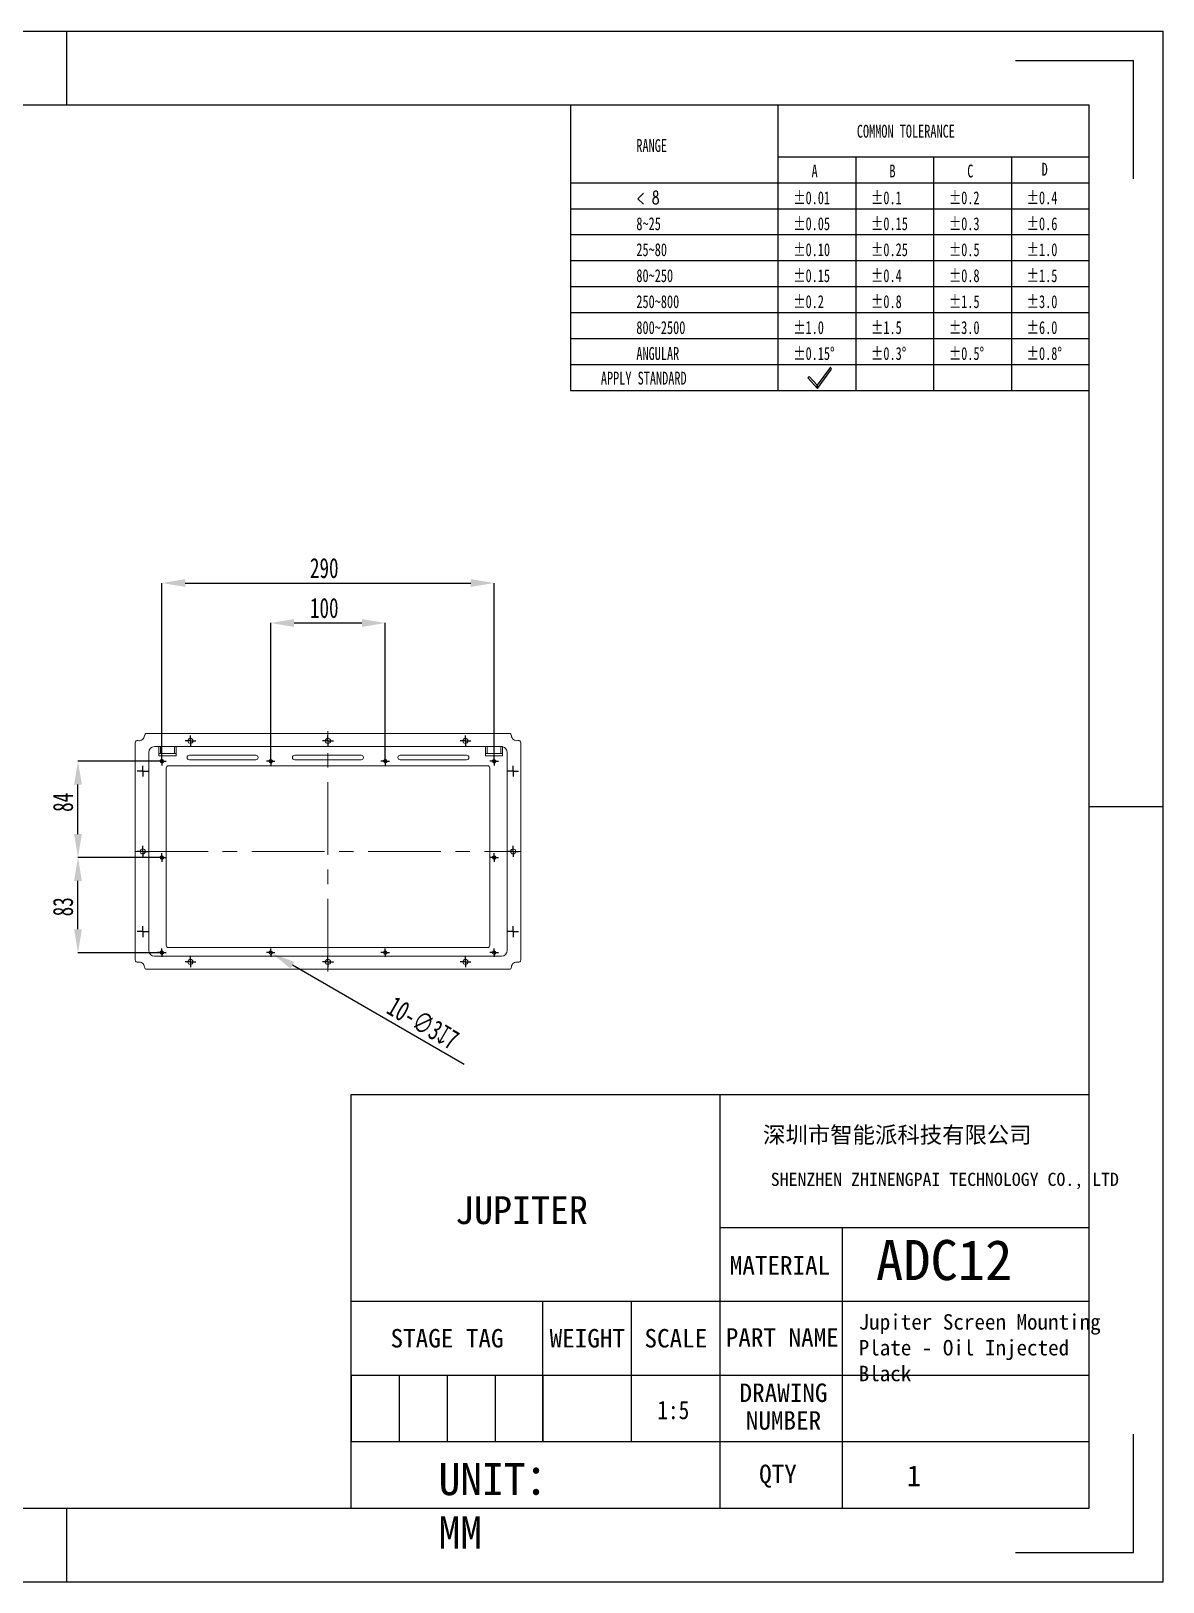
# Model space of a CAD drawing. Header units: millimetres. Extents: x 370 to 752, y 4 to 275.
# Drawn here: x 554.6 to 752.2, y 4.4 to 275 of the extents above; entities that cross this region are included whole.
import ezdxf

# ---------------------------------------------------------------- set-up
doc = ezdxf.new("R2010")
doc.units = ezdxf.units.MM
doc.header["$PDSIZE"] = -1
doc.linetypes.add('CENTERX2', pattern=[20.32, 12.7, -2.54, 2.54, -2.54])
doc.layers.add('图框', color=7, linetype='Continuous')
doc.layers.add('尺寸线层', color=3, linetype='Continuous', lineweight=18)
doc.styles.add('SLDTEXTSTYLE4', font='TXT', dxfattribs={"width": 0.7})
doc.styles.add('SLDTEXTSTYLE5', font='TXT', dxfattribs={"width": 0.642857, "bigfont": 'bigfont'})
doc.styles.add('TEXTSTYLE_2', font='')
doc.styles.add('TEXTSTYLE_3', font='')
doc.styles.get('TEXTSTYLE_2').set_extended_font_data('宋体')
doc.styles.get('TEXTSTYLE_3').set_extended_font_data('宋体')
doc.dimstyles.new('SLDDIMSTYLE1', dxfattribs={"dimtxt": 3.5, "dimasz": 4.08, "dimexe": 0, "dimexo": 0.0625, "dimgap": 0.875, "dimtad": 2, "dimdec": 1, "dimlfac": 5, "dimrnd": 1e-09, "dimzin": 12, "dimdsep": 46, "dimtxsty": 'SLDTEXTSTYLE4', "dimsah": 1, "dimcen": 0.09, "dimadec": 0, "dimazin": 3, "dimtfac": 1, "dimtdec": 1, "dimtofl": 0, "dimtmove": 0, "dimatfit": 3, "dimfxl": 1, "dimfrac": 2, "dimtolj": 1, "dimtzin": 12, "dimarcsym": 0})
doc.dimstyles.new('SLDDIMSTYLE6', dxfattribs={"dimtxt": 3.5, "dimasz": 4.08, "dimexe": 0, "dimexo": 0.0625, "dimgap": 0.875, "dimtad": 2, "dimdec": 1, "dimlfac": 5, "dimrnd": 1e-09, "dimzin": 12, "dimdsep": 46, "dimtxsty": 'SLDTEXTSTYLE4', "dimsah": 1, "dimcen": 0.09, "dimadec": 0, "dimazin": 3, "dimtfac": 1, "dimtdec": 1, "dimtmove": 0, "dimatfit": 0, "dimfxl": 1, "dimfrac": 2, "dimtolj": 1, "dimtzin": 12, "dimarcsym": 0})
doc.dimstyles.new('SLDDIMSTYLE7', dxfattribs={"dimtxt": 3.5, "dimasz": 4.08, "dimexe": 0, "dimexo": 0.0625, "dimgap": 0.875, "dimtad": 2, "dimdec": 1, "dimlfac": 5, "dimrnd": 1e-09, "dimzin": 12, "dimdsep": 46, "dimtxsty": 'SLDTEXTSTYLE4', "dimblk1": 'NONE', "dimsah": 1, "dimcen": 0, "dimadec": 0, "dimazin": 3, "dimtfac": 1, "dimtdec": 1, "dimtmove": 0, "dimatfit": 3, "dimldrblk": 'NONE', "dimfxl": 1, "dimfrac": 2, "dimtolj": 1, "dimtzin": 12, "dimarcsym": 0})

# ---------------------------------------------------------------- blocks, each defined once
blk = doc.blocks.new('_D_10')
at = {"layer": 'Defpoints', "color": 0, "transparency": 16777216}
for p in [(635.42, 178.72), (577.42, 147.63), (635.42, 147.63)]:
    blk.add_point(p, dxfattribs=at)
at = {"layer": '图框', "color": 0, "lineweight": -2, "transparency": 16777216}
for p, q in [((577.42, 147.7), (577.42, 178.72)), ((581.5, 178.72), (631.34, 178.72)), ((635.42, 147.7), (635.42, 178.72))]:
    blk.add_line(p, q, dxfattribs=at)
at = {"layer": '图框', "color": 0, "transparency": 16777216}
for points in [[(581.5, 179.4), (581.5, 178.04), (577.42, 178.72)], [(631.34, 179.4), (631.34, 178.04), (635.42, 178.72)]]:
    blk.add_solid(points, dxfattribs=at)
at = {"layer": '图框', "color": 0, "transparency": 16777216, "insert": (605.77, 183.09), "char_height": 3.5, "attachment_point": 2, "style": 'SLDTEXTSTYLE4'}
blk.add_mtext('\\A1;290', dxfattribs=at)
blk = doc.blocks.new('_D_11')
at = {"layer": 'Defpoints', "color": 0, "transparency": 16777216}
for p in [(616.42, 171.75), (596.42, 147.63), (616.42, 147.63)]:
    blk.add_point(p, dxfattribs=at)
at = {"layer": '图框', "color": 0, "lineweight": -2, "transparency": 16777216}
for p, q in [((596.42, 147.7), (596.42, 171.75)), ((600.5, 171.75), (612.34, 171.75)), ((616.42, 147.7), (616.42, 171.75))]:
    blk.add_line(p, q, dxfattribs=at)
at = {"layer": '图框', "color": 0, "transparency": 16777216}
for points in [[(600.5, 172.43), (600.5, 171.07), (596.42, 171.75)], [(612.34, 172.43), (612.34, 171.07), (616.42, 171.75)]]:
    blk.add_solid(points, dxfattribs=at)
at = {"layer": '图框', "color": 0, "transparency": 16777216, "insert": (605.77, 176.13), "char_height": 3.5, "attachment_point": 2, "style": 'SLDTEXTSTYLE4'}
blk.add_mtext('\\A1;100', dxfattribs=at)
blk = doc.blocks.new('_D_12')
at = {"layer": 'Defpoints', "color": 0, "transparency": 16777216}
for p in [(562.78, 147.63), (577.42, 147.63), (577.42, 130.83)]:
    blk.add_point(p, dxfattribs=at)
at = {"layer": '图框', "color": 0, "lineweight": -2, "transparency": 16777216}
for p, q in [((577.36, 147.63), (562.78, 147.63)), ((562.78, 134.91), (562.78, 143.55)), ((577.36, 130.83), (562.78, 130.83))]:
    blk.add_line(p, q, dxfattribs=at)
at = {"layer": '图框', "color": 0, "transparency": 16777216}
for points in [[(562.1, 143.55), (563.46, 143.55), (562.78, 147.63)], [(562.1, 134.91), (563.46, 134.91), (562.78, 130.83)]]:
    blk.add_solid(points, dxfattribs=at)
at = {"layer": '图框', "color": 0, "transparency": 16777216, "insert": (558.4, 140.46), "char_height": 3.5, "attachment_point": 2, "rotation": 90, "style": 'SLDTEXTSTYLE4'}
blk.add_mtext('\\A1;84', dxfattribs=at)
blk = doc.blocks.new('_D_13')
at = {"layer": 'Defpoints', "color": 0, "transparency": 16777216}
for p in [(562.78, 130.83), (577.42, 130.83), (577.42, 114.23)]:
    blk.add_point(p, dxfattribs=at)
at = {"layer": '图框', "color": 0, "lineweight": -2, "transparency": 16777216}
for p, q in [((577.36, 130.83), (562.78, 130.83)), ((562.78, 118.31), (562.78, 126.75)), ((577.36, 114.23), (562.78, 114.23))]:
    blk.add_line(p, q, dxfattribs=at)
at = {"layer": '图框', "color": 0, "transparency": 16777216}
for points in [[(562.1, 126.75), (563.46, 126.75), (562.78, 130.83)], [(562.1, 118.31), (563.46, 118.31), (562.78, 114.23)]]:
    blk.add_solid(points, dxfattribs=at)
at = {"layer": '图框', "color": 0, "transparency": 16777216, "insert": (558.4, 122.24), "char_height": 3.5, "attachment_point": 2, "rotation": 90, "style": 'SLDTEXTSTYLE4'}
blk.add_mtext('\\A1;83', dxfattribs=at)
blk = doc.blocks.new('_D_14')
at = {"layer": 'Defpoints', "color": 0, "transparency": 16777216}
for p in [(596.16, 114.38), (596.68, 114.08)]:
    blk.add_point(p, dxfattribs=at)
at = {"layer": '图框', "color": 0, "lineweight": -2, "transparency": 16777216}
for p, q in [((596.16, 114.38), (596.68, 114.08)), ((630.2, 94.73), (600.21, 112.04))]:
    blk.add_line(p, q, dxfattribs=at)
at = {"layer": '图框', "color": 0, "transparency": 16777216}
blk.add_solid([(600.55, 112.63), (599.87, 111.46), (596.68, 114.08)], dxfattribs=at)
at = {"layer": '图框', "color": 0, "transparency": 16777216, "insert": (618.16, 106.82), "char_height": 3.5, "attachment_point": 1, "rotation": 330, "style": 'SLDTEXTSTYLE4'}
blk.add_mtext('\\A1;10-∅3{\\fGDT;x}7', dxfattribs=at)
blk = doc.blocks.new('_NONE')
blk = doc.blocks.new('SW_CENTERMARKSYMBOL_18')
at = {"layer": '图框', "color": 0}
for p, q in [((-0.5, 0), (-0.95, 0)), ((0, 0), (-0.5, 0)), ((0, 0.5), (0, 0.95)), ((0, 0), (0, 0.5)), ((0, 0), (0, -0.5)), ((0, 0), (0.5, 0)), ((0.5, 0), (0.95, 0)), ((0, -0.5), (0, -0.95))]:
    blk.add_line(p, q, dxfattribs=at)
blk = doc.blocks.new('SW_CENTERMARKSYMBOL_19')
at = {"layer": '图框', "color": 0}
for p, q in [((-0.5, 0), (-0.95, 0)), ((0, 0), (-0.5, 0)), ((0, 0.5), (0, 0.95)), ((0, 0), (0, 0.5)), ((0, 0), (0, -0.5)), ((0, 0), (0.5, 0)), ((0.5, 0), (0.95, 0)), ((0, -0.5), (0, -0.95))]:
    blk.add_line(p, q, dxfattribs=at)
blk = doc.blocks.new('SW_CENTERMARKSYMBOL_20')
at = {"layer": '图框', "color": 0}
for p, q in [((-0.5, 0), (-0.95, 0)), ((0, 0), (-0.5, 0)), ((0, 0.5), (0, 0.95)), ((0, 0), (0, 0.5)), ((0, 0), (0, -0.5)), ((0, 0), (0.5, 0)), ((0.5, 0), (0.95, 0)), ((0, -0.5), (0, -0.95))]:
    blk.add_line(p, q, dxfattribs=at)
blk = doc.blocks.new('SW_CENTERMARKSYMBOL_21')
at = {"layer": '图框', "color": 0}
for p, q in [((-0.5, 0), (-0.95, 0)), ((0, 0), (-0.5, 0)), ((0, 0.5), (0, 0.95)), ((0, 0), (0, 0.5)), ((0, 0), (0, -0.5)), ((0, 0), (0.5, 0)), ((0.5, 0), (0.95, 0)), ((0, -0.5), (0, -0.95))]:
    blk.add_line(p, q, dxfattribs=at)
blk = doc.blocks.new('SW_CENTERMARKSYMBOL_22')
at = {"layer": '图框', "color": 0}
for p, q in [((-0.5, 0), (-0.95, 0)), ((0, 0), (-0.5, 0)), ((0, 0.5), (0, 0.95)), ((0, 0), (0, 0.5)), ((0, 0), (0, -0.5)), ((0, 0), (0.5, 0)), ((0.5, 0), (0.95, 0)), ((0, -0.5), (0, -0.95))]:
    blk.add_line(p, q, dxfattribs=at)
blk = doc.blocks.new('SW_CENTERMARKSYMBOL_23')
at = {"layer": '图框', "color": 0}
for p, q in [((-0.5, 0), (-0.95, 0)), ((0, 0), (-0.5, 0)), ((0, 0.5), (0, 0.95)), ((0, 0), (0, 0.5)), ((0, 0), (0, -0.5)), ((0, 0), (0.5, 0)), ((0.5, 0), (0.95, 0)), ((0, -0.5), (0, -0.95))]:
    blk.add_line(p, q, dxfattribs=at)
blk = doc.blocks.new('SW_CENTERMARKSYMBOL_24')
at = {"layer": '图框', "color": 0}
for p, q in [((-0.5, 0), (-0.95, 0)), ((0, 0), (-0.5, 0)), ((0, 0.5), (0, 0.95)), ((0, 0), (0, 0.5)), ((0, 0), (0, -0.5)), ((0, 0), (0.5, 0)), ((0.5, 0), (0.95, 0)), ((0, -0.5), (0, -0.95))]:
    blk.add_line(p, q, dxfattribs=at)
blk = doc.blocks.new('SW_CENTERMARKSYMBOL_25')
at = {"layer": '图框', "color": 0}
for p, q in [((-0.5, 0), (-0.95, 0)), ((0, 0), (-0.5, 0)), ((0, 0.5), (0, 0.95)), ((0, 0), (0, 0.5)), ((0, 0), (0, -0.5)), ((0, 0), (0.5, 0)), ((0.5, 0), (0.95, 0)), ((0, -0.5), (0, -0.95))]:
    blk.add_line(p, q, dxfattribs=at)
blk = doc.blocks.new('SW_CENTERMARKSYMBOL_26')
at = {"layer": '图框', "color": 0}
for p, q in [((-0.5, 0), (-0.95, 0)), ((0, 0), (-0.5, 0)), ((0, 0.5), (0, 0.95)), ((0, 0), (0, 0.5)), ((0, 0), (0, -0.5)), ((0, 0), (0.5, 0)), ((0.5, 0), (0.95, 0)), ((0, -0.5), (0, -0.95))]:
    blk.add_line(p, q, dxfattribs=at)
blk = doc.blocks.new('SW_CENTERMARKSYMBOL_27')
at = {"layer": '图框', "color": 0}
for p, q in [((-0.5, 0), (-0.95, 0)), ((0, 0), (-0.5, 0)), ((0, 0.5), (0, 0.95)), ((0, 0), (0, 0.5)), ((0, 0), (0, -0.5)), ((0, 0), (0.5, 0)), ((0.5, 0), (0.95, 0)), ((0, -0.5), (0, -0.95))]:
    blk.add_line(p, q, dxfattribs=at)
blk = doc.blocks.new('SW_CENTERMARKSYMBOL_28')
at = {"layer": '图框', "color": 0}
for p, q in [((-0.5, 0), (-0.95, 0)), ((0, 0), (-0.5, 0)), ((0, 0.5), (0, 0.95)), ((0, 0), (0, 0.5)), ((0, 0), (0, -0.5)), ((0, 0), (0.5, 0)), ((0.5, 0), (0.95, 0)), ((0, -0.5), (0, -0.95))]:
    blk.add_line(p, q, dxfattribs=at)
blk = doc.blocks.new('SW_CENTERMARKSYMBOL_29')
at = {"layer": '图框', "color": 0}
for p, q in [((-0.5, 0), (-0.95, 0)), ((0, 0), (-0.5, 0)), ((0, 0.5), (0, 0.95)), ((0, 0), (0, 0.5)), ((0, 0), (0, -0.5)), ((0, 0), (0.5, 0)), ((0.5, 0), (0.95, 0)), ((0, -0.5), (0, -0.95))]:
    blk.add_line(p, q, dxfattribs=at)
blk = doc.blocks.new('SW_CENTERMARKSYMBOL_30')
at = {"layer": '图框', "color": 0}
for p, q in [((-0.5, 0), (-0.75, 0)), ((0, 0), (-0.5, 0)), ((0, 0.5), (0, 0.75)), ((0, 0), (0, 0.5)), ((0, 0), (0, -0.5)), ((0, 0), (0.5, 0)), ((0.5, 0), (0.75, 0)), ((0, -0.5), (0, -0.75))]:
    blk.add_line(p, q, dxfattribs=at)
blk = doc.blocks.new('SW_CENTERMARKSYMBOL_31')
at = {"layer": '图框', "color": 0}
for p, q in [((-0.5, 0), (-0.75, 0)), ((0, 0), (-0.5, 0)), ((0, 0.5), (0, 0.75)), ((0, 0), (0, 0.5)), ((0, 0), (0, -0.5)), ((0, 0), (0.5, 0)), ((0.5, 0), (0.75, 0)), ((0, -0.5), (0, -0.75))]:
    blk.add_line(p, q, dxfattribs=at)
blk = doc.blocks.new('SW_CENTERMARKSYMBOL_32')
at = {"layer": '图框', "color": 0}
for p, q in [((-0.5, 0), (-0.75, 0)), ((0, 0), (-0.5, 0)), ((0, 0.5), (0, 0.75)), ((0, 0), (0, 0.5)), ((0, 0), (0, -0.5)), ((0, 0), (0.5, 0)), ((0.5, 0), (0.75, 0)), ((0, -0.5), (0, -0.75))]:
    blk.add_line(p, q, dxfattribs=at)
blk = doc.blocks.new('SW_CENTERMARKSYMBOL_33')
at = {"layer": '图框', "color": 0}
for p, q in [((-0.5, 0), (-0.75, 0)), ((0, 0), (-0.5, 0)), ((0, 0.5), (0, 0.75)), ((0, 0), (0, 0.5)), ((0, 0), (0, -0.5)), ((0, 0), (0.5, 0)), ((0.5, 0), (0.75, 0)), ((0, -0.5), (0, -0.75))]:
    blk.add_line(p, q, dxfattribs=at)
blk = doc.blocks.new('SW_CENTERMARKSYMBOL_34')
at = {"layer": '图框', "color": 0}
for p, q in [((-0.5, 0), (-0.75, 0)), ((0, 0), (-0.5, 0)), ((0, 0.5), (0, 0.75)), ((0, 0), (0, 0.5)), ((0, 0), (0, -0.5)), ((0, 0), (0.5, 0)), ((0.5, 0), (0.75, 0)), ((0, -0.5), (0, -0.75))]:
    blk.add_line(p, q, dxfattribs=at)
blk = doc.blocks.new('SW_CENTERMARKSYMBOL_35')
at = {"layer": '图框', "color": 0}
for p, q in [((-0.5, 0), (-0.75, 0)), ((0, 0), (-0.5, 0)), ((0, 0.5), (0, 0.75)), ((0, 0), (0, 0.5)), ((0, 0), (0, -0.5)), ((0, 0), (0.5, 0)), ((0.5, 0), (0.75, 0)), ((0, -0.5), (0, -0.75))]:
    blk.add_line(p, q, dxfattribs=at)
blk = doc.blocks.new('SW_CENTERMARKSYMBOL_36')
at = {"layer": '图框', "color": 0}
for p, q in [((-0.5, 0), (-0.75, 0)), ((0, 0), (-0.5, 0)), ((0, 0.5), (0, 0.75)), ((0, 0), (0, 0.5)), ((0, 0), (0, -0.5)), ((0, 0), (0.5, 0)), ((0.5, 0), (0.75, 0)), ((0, -0.5), (0, -0.75))]:
    blk.add_line(p, q, dxfattribs=at)
blk = doc.blocks.new('SW_CENTERMARKSYMBOL_37')
at = {"layer": '图框', "color": 0}
for p, q in [((-0.5, 0), (-0.75, 0)), ((0, 0), (-0.5, 0)), ((0, 0.5), (0, 0.75)), ((0, 0), (0, 0.5)), ((0, 0), (0, -0.5)), ((0, 0), (0.5, 0)), ((0.5, 0), (0.75, 0)), ((0, -0.5), (0, -0.75))]:
    blk.add_line(p, q, dxfattribs=at)
blk = doc.blocks.new('SW_CENTERMARKSYMBOL_38')
at = {"layer": '图框', "color": 0}
for p, q in [((-0.5, 0), (-0.75, 0)), ((0, 0), (-0.5, 0)), ((0, 0.5), (0, 0.75)), ((0, 0), (0, 0.5)), ((0, 0), (0, -0.5)), ((0, 0), (0.5, 0)), ((0.5, 0), (0.75, 0)), ((0, -0.5), (0, -0.75))]:
    blk.add_line(p, q, dxfattribs=at)
blk = doc.blocks.new('SW_CENTERMARKSYMBOL_39')
at = {"layer": '图框', "color": 0}
for p, q in [((-0.5, 0), (-0.75, 0)), ((0, 0), (-0.5, 0)), ((0, 0.5), (0, 0.75)), ((0, 0), (0, 0.5)), ((0, 0), (0, -0.5)), ((0, 0), (0.5, 0)), ((0.5, 0), (0.75, 0)), ((0, -0.5), (0, -0.75))]:
    blk.add_line(p, q, dxfattribs=at)

msp = doc.modelspace()

# ---------------------------------------------------------------- linework, layer by layer
at = {"color": 7, "linetype": 'Continuous'}
for p, q in [((369.5063, 275.027), (752.1907, 275.027)), ((560.8485, 262.142), (560.8485, 275.027)), ((752.1907, 4.4421), (752.1907, 275.027)), ((726.4207, 269.873), (747.0367, 269.873)), ((747.0367, 249.257), (747.0367, 269.873)), ((382.3913, 262.142), (739.3057, 262.142)), ((739.3057, 17.3271), (739.3057, 262.142)), ((739.3057, 139.7346), (752.1907, 139.7346)), ((747.0367, 9.5961), (747.0367, 30.2121)), ((382.3913, 17.3271), (739.3057, 17.3271)), ((560.8485, 4.4421), (560.8485, 17.3271)), ((726.4207, 9.5961), (747.0367, 9.5961)), ((369.5063, 4.4421), (752.1907, 4.4421))]:
    msp.add_line(p, q, dxfattribs=at)
for p, q in [((648.7331, 262.142), (648.7331, 212.3271)), ((684.9621, 262.142), (684.9621, 212.3271)), ((684.9621, 253.0848), (739.3057, 253.0848)), ((698.548, 253.0848), (698.548, 212.3271)), ((712.1339, 253.0848), (712.1339, 212.3271)), ((725.7198, 253.0848), (725.7198, 212.3271)), ((648.7331, 248.5561), (739.3057, 248.5561)), ((648.7331, 244.0275), (739.3057, 244.0275)), ((648.7331, 239.4989), (739.3057, 239.4989)), ((648.7331, 234.9702), (739.3057, 234.9702)), ((648.7331, 230.4416), (739.3057, 230.4416)), ((648.7331, 225.913), (739.3057, 225.913)), ((648.7331, 221.3844), (739.3057, 221.3844)), ((648.7331, 216.8557), (739.3057, 216.8557)), ((690.4328, 214.7808), (690.1636, 214.5384)), ((690.1636, 214.5384), (691.8606, 212.654)), ((691.8326, 213.2265), (690.4328, 214.7808)), ((694.1638, 216.3881), (691.8326, 213.2265)), ((691.8606, 212.654), (694.3468, 216.0259)), ((694.3468, 216.0259), (694.1638, 216.3881)), ((648.7331, 212.3271), (739.3057, 212.3271)), ((691.8606, 212.654), (691.8326, 213.2265)), ((691.8326, 213.2265), (691.8606, 212.654))]:
    msp.add_line(p, q)
at = {"color": 7, "linetype": 'Continuous', "lineweight": 15}
for p, q in [((638.0505, 152.476), (574.7875, 152.476)), ((572.779, 150.8492), (572.779, 112.9547)), ((575.129, 149.176), (575.129, 114.628)), ((576.909, 150.176), (576.129, 150.176)), ((576.909, 148.976), (576.909, 150.176)), ((576.909, 150.176), (577.209, 150.176)), ((576.909, 148.976), (577.209, 148.976)), ((576.909, 148.976), (576.909, 148.576)), ((577.209, 148.976), (577.209, 150.176)), ((579.609, 150.176), (577.209, 150.176)), ((577.209, 148.976), (579.609, 148.976)), ((579.609, 150.176), (579.609, 148.976)), ((579.609, 150.176), (579.909, 150.176)), ((579.609, 148.976), (579.909, 148.976)), ((579.909, 150.176), (579.909, 148.976)), ((633.909, 150.176), (579.909, 150.176)), ((579.909, 148.576), (579.909, 148.976)), ((633.909, 150.176), (634.209, 150.176)), ((633.909, 148.976), (633.909, 150.176)), ((633.909, 148.976), (634.209, 148.976)), ((633.909, 148.976), (633.909, 148.576)), ((634.209, 148.976), (634.209, 150.176)), ((636.609, 150.176), (634.209, 150.176)), ((634.209, 148.976), (636.609, 148.976)), ((636.609, 150.176), (636.909, 150.176)), ((636.609, 150.176), (636.609, 148.976)), ((636.609, 148.976), (636.909, 148.976)), ((636.909, 148.976), (636.909, 150.176)), ((636.909, 148.576), (636.909, 148.976)), ((637.709, 114.628), (637.709, 149.176)), ((640.059, 112.9547), (640.059, 150.8492)), ((576.909, 148.576), (579.909, 148.576)), ((578.179, 115.528), (578.179, 146.44)), ((578.579, 146.84), (634.259, 146.84)), ((582.219, 148.676), (593.819, 148.676)), ((593.819, 147.876), (582.219, 147.876)), ((600.619, 148.676), (612.219, 148.676)), ((612.219, 147.876), (600.619, 147.876)), ((619.019, 148.676), (630.619, 148.676)), ((630.619, 147.876), (619.019, 147.876)), ((633.909, 148.576), (636.909, 148.576)), ((634.659, 146.44), (634.659, 115.528)), ((634.259, 115.128), (578.579, 115.128)), ((574.7875, 111.328), (638.0505, 111.328)), ((576.129, 113.628), (636.709, 113.628))]:
    msp.add_line(p, q, dxfattribs=at)
at = {"color": 2, "linetype": 'Continuous'}
for p, q in [((610.4557, 53.4051), (610.4557, 89.4831)), ((610.4557, 53.4051), (610.4557, 89.4831)), ((610.4557, 89.4831), (674.8807, 89.4831)), ((674.8807, 40.5201), (674.8807, 89.4831)), ((674.8807, 66.2901), (674.8807, 89.4831)), ((674.8807, 89.4831), (739.3057, 89.4831)), ((674.8807, 53.4051), (674.8807, 89.4831)), ((739.3057, 66.2901), (739.3057, 89.4831)), ((674.8807, 66.2901), (739.3057, 66.2901)), ((696.171, 66.2901), (696.171, 17.3271)), ((739.3057, 40.5201), (739.3057, 66.2901)), ((610.4557, 17.3271), (610.4557, 53.4051)), ((610.4557, 53.4051), (674.8807, 53.4051)), ((610.4557, 40.5201), (610.4557, 53.4051)), ((610.4557, 53.4051), (643.9567, 53.4051)), ((643.9567, 40.5201), (643.9567, 53.4051)), ((643.9567, 40.5201), (643.9567, 53.4051)), ((643.9567, 53.4051), (674.8807, 53.4051)), ((659.4187, 40.5201), (659.4187, 53.4051)), ((674.8807, 53.4051), (739.3057, 53.4051)), ((674.8807, 40.5201), (674.8807, 53.4051)), ((610.4557, 28.9236), (610.4557, 40.5201)), ((610.4557, 40.5201), (643.9567, 40.5201)), ((610.4557, 40.5201), (643.9567, 40.5201)), ((610.4557, 40.5201), (643.9567, 40.5201)), ((610.4557, 40.5201), (610.4557, 28.9236)), ((618.831, 40.5201), (618.831, 28.9236)), ((627.2062, 40.5201), (627.2062, 28.9236)), ((635.5815, 40.5201), (635.5815, 28.9236)), ((643.9567, 28.9236), (643.9567, 40.5201)), ((643.9567, 28.9236), (643.9567, 40.5201)), ((643.9567, 40.5201), (674.8807, 40.5201)), ((643.9567, 40.5201), (674.8807, 40.5201)), ((643.9567, 40.5201), (643.9567, 28.9236)), ((659.4187, 28.9236), (659.4187, 40.5201)), ((674.8807, 17.3271), (674.8807, 40.5201)), ((674.8807, 40.5201), (739.3057, 40.5201)), ((674.8807, 40.5201), (739.3057, 40.5201)), ((674.8807, 28.9236), (674.8807, 40.5201)), ((739.3057, 17.3271), (739.3057, 40.5201)), ((610.4557, 17.3271), (610.4557, 28.9236)), ((610.4557, 28.9236), (674.8807, 28.9236)), ((610.4557, 28.9236), (643.9567, 28.9236)), ((610.4557, 28.9236), (643.9567, 28.9236)), ((643.9567, 28.9236), (674.8807, 28.9236)), ((674.8807, 17.3271), (674.8807, 28.9236)), ((674.8807, 28.9236), (739.3057, 28.9236)), ((538.2998, 17.3271), (558.9157, 17.3271)), ((558.9157, 17.3271), (589.8397, 17.3271)), ((589.8397, 17.3271), (610.4557, 17.3271)), ((610.4557, 17.3271), (674.8807, 17.3271)), ((674.8807, 17.3271), (739.3057, 17.3271))]:
    msp.add_line(p, q, dxfattribs=at)
at = {"color": 7, "linetype": 'Continuous', "lineweight": 15}
for centre, radius in [((582.419, 151.176), 0.45), ((606.419, 151.176), 0.45), ((630.419, 151.176), 0.45), ((577.419, 147.634), 0.305), ((577.419, 147.634), 0.25), ((596.419, 147.634), 0.305), ((596.419, 147.634), 0.25), ((616.419, 147.634), 0.305), ((616.419, 147.634), 0.25), ((635.419, 147.634), 0.305), ((635.419, 147.634), 0.25), ((574.079, 131.902), 0.45), ((577.419, 130.834), 0.305), ((577.419, 130.834), 0.25), ((635.419, 130.834), 0.305), ((635.419, 130.834), 0.25), ((638.759, 131.902), 0.45), ((577.419, 114.234), 0.305), ((577.419, 114.234), 0.25), ((596.419, 114.234), 0.305), ((596.419, 114.234), 0.25), ((616.419, 114.234), 0.305), ((616.419, 114.234), 0.25), ((635.419, 114.234), 0.305), ((635.419, 114.234), 0.25), ((582.419, 112.628), 0.45), ((606.419, 112.628), 0.45), ((630.419, 112.628), 0.45)]:
    msp.add_circle(centre, radius, dxfattribs=at)
for centre, radius, start, end in [((573.488, 152.112), 0.9, 256.249622, 358.413145), ((574.7875, 152.076), 0.4, 90, 178.413145), ((638.0505, 152.076), 0.4, 1.586855, 90), ((639.35, 152.112), 0.9, 181.586855, 283.750378), ((573.179, 150.8492), 0.4, 76.249622, 180), ((576.129, 149.176), 1, 90, 180), ((636.709, 149.176), 1, 0, 78.463041), ((639.659, 150.8492), 0.4, 0, 103.750378), ((578.579, 146.44), 0.4, 90, 180), ((582.219, 148.276), 0.4, 90, 180), ((582.219, 148.276), 0.4, 180, 270), ((593.819, 148.276), 0.4, 0, 90), ((593.819, 148.276), 0.4, 270, 0), ((600.619, 148.276), 0.4, 90, 180), ((600.619, 148.276), 0.4, 180, 270), ((612.219, 148.276), 0.4, 0, 90), ((612.219, 148.276), 0.4, 270, 0), ((619.019, 148.276), 0.4, 90, 180), ((619.019, 148.276), 0.4, 180, 270), ((630.619, 148.276), 0.4, 0, 90), ((630.619, 148.276), 0.4, 270, 0), ((634.259, 146.44), 0.4, 0, 90), ((576.129, 114.628), 1, 180, 270), ((578.579, 115.528), 0.4, 180, 270), ((634.259, 115.528), 0.4, 270, 0), ((636.709, 114.628), 1, 270, 0), ((573.179, 112.9547), 0.4, 180, 283.750378), ((573.488, 111.692), 0.9, 1.586855, 103.750378), ((574.7875, 111.728), 0.4, 181.586855, 270), ((638.0505, 111.728), 0.4, 270, 358.413145), ((639.35, 111.692), 0.9, 76.249622, 178.413145), ((639.659, 112.9547), 0.4, 256.249622, 0)]:
    msp.add_arc(centre, radius, start, end, dxfattribs=at)
at = {"color": 7, "linetype": 'Continuous', "lineweight": 0}
for centre in [(577.419, 147.634), (596.419, 147.634), (616.419, 147.634), (635.419, 147.634), (577.419, 130.834), (635.419, 130.834), (577.419, 114.234), (596.419, 114.234), (616.419, 114.234), (635.419, 114.234)]:
    msp.add_arc(centre, 0.3, 255, 195, dxfattribs=at)
at = {"layer": '图框', "linetype": 'CENTERX2', "lineweight": 0}
for p, q in [((606.419, 110.9547), (606.419, 152.8492)), ((572.7875, 131.902), (640.0505, 131.902))]:
    msp.add_line(p, q, dxfattribs=at)

# ---------------------------------------------------------------- block references
at = {"layer": '图框'}
for name, p in [('SW_CENTERMARKSYMBOL_26', (582.419, 151.176)), ('SW_CENTERMARKSYMBOL_27', (606.419, 151.176)), ('SW_CENTERMARKSYMBOL_28', (630.419, 151.176)), ('SW_CENTERMARKSYMBOL_25', (574.079, 145.894)), ('SW_CENTERMARKSYMBOL_31', (577.419, 147.634)), ('SW_CENTERMARKSYMBOL_32', (596.419, 147.634)), ('SW_CENTERMARKSYMBOL_33', (616.419, 147.634)), ('SW_CENTERMARKSYMBOL_34', (635.419, 147.634)), ('SW_CENTERMARKSYMBOL_29', (638.759, 145.894)), ('SW_CENTERMARKSYMBOL_24', (574.079, 131.902)), ('SW_CENTERMARKSYMBOL_18', (638.759, 131.902)), ('SW_CENTERMARKSYMBOL_30', (577.419, 130.834)), ('SW_CENTERMARKSYMBOL_35', (635.419, 130.834)), ('SW_CENTERMARKSYMBOL_23', (574.079, 117.91)), ('SW_CENTERMARKSYMBOL_19', (638.759, 117.91)), ('SW_CENTERMARKSYMBOL_36', (577.419, 114.234)), ('SW_CENTERMARKSYMBOL_37', (596.419, 114.234)), ('SW_CENTERMARKSYMBOL_38', (616.419, 114.234)), ('SW_CENTERMARKSYMBOL_39', (635.419, 114.234)), ('SW_CENTERMARKSYMBOL_22', (582.419, 112.628)), ('SW_CENTERMARKSYMBOL_21', (606.419, 112.628)), ('SW_CENTERMARKSYMBOL_20', (630.419, 112.628))]:
    msp.add_blockref(name, p, dxfattribs=at)

# ---------------------------------------------------------------- texts
at = {"attachment_point": 1}
for s, insert, char_height, width, style in [('COMMON TOLERANCE', (698.744, 258.6729), 2.245988, 73.941758, 'SLDTEXTSTYLE4'), ('RANGE', (660.252, 256.1721), 2.24599, 22.059425, 'SLDTEXTSTYLE4'), ('A', (690.8445, 251.7283), 2.246, 3.245004, 'SLDTEXTSTYLE4'), ('B', (704.4304, 251.7283), 2.246, 3.193122, 'SLDTEXTSTYLE4'), ('C', (718.0163, 251.7283), 2.246, 3.230854, 'SLDTEXTSTYLE4'), ('D', (731.0003, 252.0332), 2.246, 3.193122, 'SLDTEXTSTYLE4'), ('< 8', (660.252, 247.0587), 2.24599, 10.779397, 'SLDTEXTSTYLE5'), ('%%P0.01', (687.649, 247.0587), 2.24599, 15.725063, 'SLDTEXTSTYLE4'), ('%%P0.1', (701.2349, 247.0587), 2.24599, 11.791439, 'SLDTEXTSTYLE4'), ('%%P0.2', (714.8208, 247.0587), 2.24599, 13.413941, 'SLDTEXTSTYLE4'), ('%%P0.4', (728.4067, 247.0587), 2.24599, 13.362059, 'SLDTEXTSTYLE4'), ('8~25', (660.252, 242.5301), 2.24599, 17.394731, 'SLDTEXTSTYLE4'), ('%%P0.05', (687.649, 242.5301), 2.24599, 17.347565, 'SLDTEXTSTYLE4'), ('%%P0.15', (701.2349, 242.5301), 2.24599, 16.559897, 'SLDTEXTSTYLE4'), ('%%P0.3', (714.8208, 242.5301), 2.24599, 13.413941, 'SLDTEXTSTYLE4'), ('%%P0.6', (728.4067, 242.5301), 2.24599, 13.413941, 'SLDTEXTSTYLE4'), ('%%P0.10', (687.649, 238.0014), 2.24599, 15.776946, 'SLDTEXTSTYLE4'), ('%%P0.25', (701.2349, 238.0014), 2.24599, 18.130517, 'SLDTEXTSTYLE4'), ('%%P0.5', (714.8208, 238.0014), 2.24599, 13.413941, 'SLDTEXTSTYLE4'), ('%%P1.0', (728.4067, 238.0014), 2.24599, 11.843322, 'SLDTEXTSTYLE4'), ('25~80', (660.252, 238.0014), 2.24599, 21.328355, 'SLDTEXTSTYLE4'), ('80~250', (660.252, 233.4728), 2.24599, 25.26198, 'SLDTEXTSTYLE4'), ('%%P0.15', (687.649, 233.4728), 2.24599, 16.559897, 'SLDTEXTSTYLE4'), ('%%P0.4', (701.2349, 233.4728), 2.24599, 13.362059, 'SLDTEXTSTYLE4'), ('%%P0.8', (714.8208, 233.4728), 2.24599, 13.413941, 'SLDTEXTSTYLE4'), ('%%P1.5', (728.4067, 233.4728), 2.24599, 12.626273, 'SLDTEXTSTYLE4'), ('250~800', (660.252, 228.9442), 2.24599, 29.195604, 'SLDTEXTSTYLE4'), ('%%P0.2', (687.649, 228.9442), 2.24599, 13.413941, 'SLDTEXTSTYLE4'), ('%%P0.8', (701.2349, 228.9442), 2.24599, 13.413941, 'SLDTEXTSTYLE4'), ('%%P1.5', (714.8208, 228.9442), 2.24599, 12.626273, 'SLDTEXTSTYLE4'), ('%%P3.0', (728.4067, 228.9442), 2.24599, 13.413941, 'SLDTEXTSTYLE4'), ('%%P1.0', (687.649, 224.4155), 2.24599, 11.843322, 'SLDTEXTSTYLE4'), ('%%P1.5', (701.2349, 224.4155), 2.24599, 12.626273, 'SLDTEXTSTYLE4'), ('%%P3.0', (714.8208, 224.4155), 2.24599, 13.413941, 'SLDTEXTSTYLE4'), ('%%P6.0', (728.4067, 224.4155), 2.24599, 13.413941, 'SLDTEXTSTYLE4'), ('800~2500', (660.252, 224.4155), 2.24599, 33.129228, 'SLDTEXTSTYLE4'), ('ANGULAR', (660.252, 219.8869), 2.24599, 31.544458, 'SLDTEXTSTYLE4'), ('%%P0.15%%D', (687.649, 219.8869), 2.24599, 19.72472, 'SLDTEXTSTYLE4'), ('%%P0.3%%D', (701.2349, 219.8869), 2.24599, 16.578764, 'SLDTEXTSTYLE4'), ('%%P0.5%%D', (714.8208, 219.8869), 2.24599, 16.578764, 'SLDTEXTSTYLE4'), ('%%P0.8%%D', (728.4067, 219.8869), 2.24599, 16.578764, 'SLDTEXTSTYLE4'), ('APPLY STANDARD', (654.0582, 215.5886), 2.245988, 64.560488, 'SLDTEXTSTYLE4')]:
    msp.add_mtext(s, dxfattribs=dict(at, insert=insert, char_height=char_height, width=width, style=style))
at = {"color": 7, "linetype": 'Continuous', "insert": (705.8178, 83.8866), "char_height": 2.863908, "width": 67.948212, "attachment_point": 2, "style": 'TEXTSTYLE_2'}
msp.add_mtext('深圳市智能派科技有限公司', dxfattribs=at)
at = {"color": 7, "linetype": 'Continuous', "attachment_point": 2, "line_spacing_factor": 0.9, "style": 'TEXTSTYLE_3'}
for s, insert, char_height, width in [('MATERIAL\\P ', (685.3313, 61.3049), 3.22125, 46.564858), ('PART NAME', (685.7242, 48.72), 3.22125, 26.988478), ('STAGE TAG ', (627.2062, 48.5732), 3.22125, 38.956975), ('WEIGHT', (651.6877, 48.5732), 3.22125, 14.155877), ('SCALE', (667.1497, 48.5732), 3.22125, 14.155877), ('DRAWING NUMBER', (685.9391, 39.0655), 3.221249, 26.988478), ('QTY', (684.9742, 24.9128), 3.22125, 35.955609)]:
    msp.add_mtext(s, dxfattribs=dict(at, insert=insert, char_height=char_height, width=width))
at = {"insert": (663.9064, 32.7936), "char_height": 3.221249, "width": 7.721333, "attachment_point": 7}
msp.add_mtext('{\\W0.85;1:5}', dxfattribs=at)
at = {"layer": '尺寸线层', "attachment_point": 1}
for s, insert, char_height, width in [('SHENZHEN ZHINENGPAI TECHNOLOGY CO., LTD', (683.7108, 75.8332), 2.291127, 64.826518), ('JUPITER', (628.6085, 71.7515), 4.86705, 39.720383), ('ADC12', (702.081, 64.1105), 7, 24.852625), ('UNIT：MM', (625.7228, 25.1858), 5.58849, 21.662244)]:
    msp.add_mtext(s, dxfattribs=dict(at, insert=insert, char_height=char_height, width=width))
at = {"layer": '尺寸线层', "linetype": 'CENTERX2', "insert": (699.0689, 51.1677), "char_height": 3.6, "width": 45.60353, "attachment_point": 1}
msp.add_mtext('{\\H0.75x;Jupiter Screen Mounting Plate - Oil Injected Black}', dxfattribs=at)
at = {"layer": '尺寸线层', "ltscale": 0.2, "insert": (707.4711, 24.8026), "char_height": 3.6503, "width": 21.892878, "attachment_point": 1}
msp.add_mtext('1\\P\\P', dxfattribs=at)

# ---------------------------------------------------------------- dimensions: what is measured, and where the dimension line sits
at = {"layer": '图框', "color": 3}
for base, p1, p2, dimstyle, picture, middle in [((635.419, 178.7158), (577.419, 147.634), (635.419, 147.634), 'SLDDIMSTYLE1', '_D_10', (605.7707, 178.7158)), ((616.419, 171.7519), (596.419, 147.634), (616.419, 147.634), 'SLDDIMSTYLE6', '_D_11', (605.7707, 171.7519))]:
    dim = msp.add_linear_dim(base=base, p1=p1, p2=p2, dimstyle=dimstyle, dxfattribs=at)
    dim.commit()
    dim.dimension.update_dxf_attribs({"geometry": picture, "text_midpoint": middle, "dimtype": 160})
for base, p1, p2, picture, middle in [((562.779, 147.634), (577.419, 130.834), (577.419, 147.634), '_D_12', (562.779, 140.4633)), ((562.779, 130.834), (577.419, 114.234), (577.419, 130.834), '_D_13', (562.779, 122.2388))]:
    dim = msp.add_linear_dim(base=base, p1=p1, p2=p2, angle=90, dimstyle='SLDDIMSTYLE6', dxfattribs=at)
    dim.commit()
    dim.dimension.update_dxf_attribs({"geometry": picture, "text_midpoint": middle, "dimtype": 160})
dim = msp.add_diameter_dim_2p(p1=(596.1592, 114.384), p2=(596.6788, 114.084), text='10-<>{\\fGDT;x}7', dimstyle='SLDDIMSTYLE7', dxfattribs=at)
dim.commit()
dim.dimension.update_dxf_attribs({"geometry": '_D_14', "text_midpoint": (622.6919, 99.0653), "dimtype": 163})

doc.saveas('drawing.dxf')
